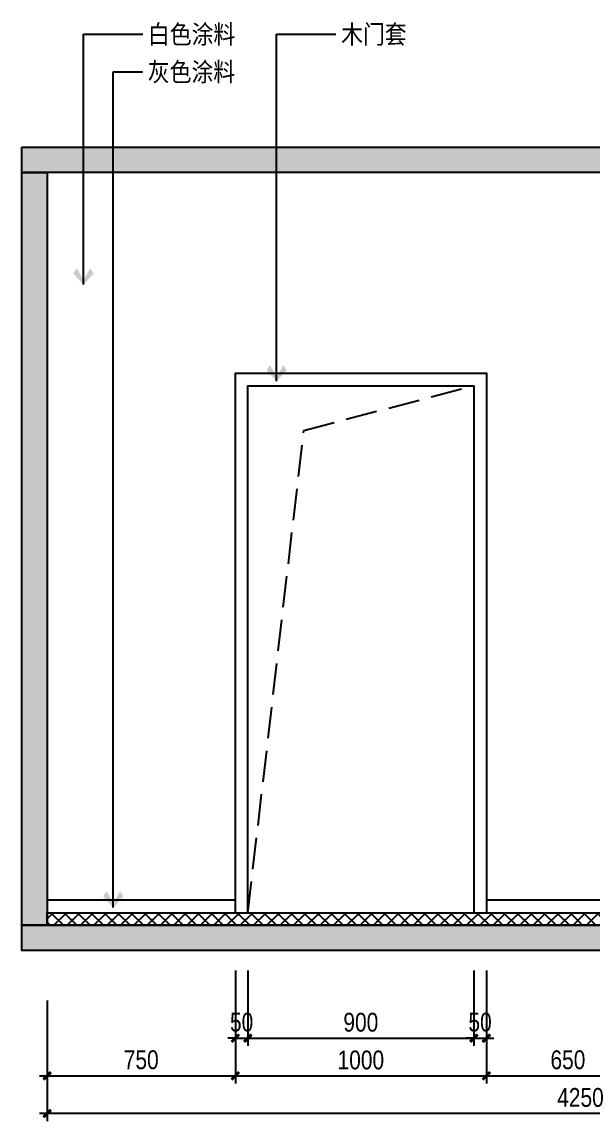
# Model space of a CAD drawing. Extents: x 468514 to 728049, y -74127 to 69080.
# Drawn here: x 722643 to 724918, y -71357 to -66977 of the extents above; entities that cross this region are included whole.
import ezdxf

# ---------------------------------------------------------------- set-up
doc = ezdxf.new("R2010")
doc.units = 0
doc.header["$LTSCALE"] = 500
doc.header["$MEASUREMENT"] = 0
doc.linetypes.add('DASH', pattern=[0.35, 0.25, -0.1])
doc.layers.get('Defpoints').update_dxf_attribs({"color": 229})
for name, color, linetype in [('E 立面墙体', 245, 'Continuous'), ('E 立面家具、洁具', 153, 'Continuous'), ('E 立面材料分格线', 8, 'Continuous'), ('E 立面标注尺寸', 9, 'Continuous'), ('E 立面装饰完成线', 225, 'Continuous'), ('E 立面门', 107, 'Continuous')]:
    doc.layers.add(name, color=color, linetype=linetype)
doc.styles.add('PDC DIM', font='PMingLiU-ExtB.ttf', dxfattribs={"width": 0.85})
doc.dimstyles.new('PDC-A2', dxfattribs={"dimscale": 0, "dimtxt": 2.5, "dimasz": 1, "dimexe": 1, "dimexo": 1, "dimgap": 0.7, "dimtad": 1, "dimdec": 0, "dimtxsty": 'PDC DIM', "dimblk": 'ARCHTICK', "dimcen": 1, "dimdle": 1, "dimclrd": 8, "dimclre": 8, "dimclrt": 9, "dimadec": 0, "dimazin": 0, "dimtfac": 1, "dimtdec": 0, "dimtix": 1, "dimtmove": 2, "dimatfit": 3, "dimldrblk": 'PDC A2 T R', "dimfxl": 10, "dimfxlon": 1, "dimarcsym": 0})

# ---------------------------------------------------------------- blocks, each defined once
blk = doc.blocks.new('_ArchTick')
at = {"color": 0, "linetype": 'ByBlock', "const_width": 0.4}
blk.add_lwpolyline([(-0.5, -0.5), (0.5, 0.5)], dxfattribs=at)
blk = doc.blocks.new('*D2186')
at = {"layer": 'Defpoints', "color": 0, "transparency": 16777216}
for p in [(723493.2, -70726.5), (723543.2, -70726.5), (723543.2, -71026.5)]:
    blk.add_point(p, dxfattribs=at)
at = {"layer": 'E 立面标注尺寸', "color": 8, "lineweight": -2, "transparency": 16777216}
for p, q in [((723493.2, -70756.5), (723493.2, -71056.5)), ((723543.2, -70756.5), (723543.2, -71056.5)), ((723493.2, -71026.5), (723463.2, -71026.5)), ((723493.2, -71026.5), (723543.2, -71026.5)), ((723543.2, -71026.5), (723573.2, -71026.5))]:
    blk.add_line(p, q, dxfattribs=at)
at = {"layer": 'E 立面标注尺寸', "color": 8, "lineweight": -2, "transparency": 16777216, "xscale": 30.00000447440561, "yscale": 30.00000447440561, "zscale": 30.00000447440561}
blk.add_blockref('_ArchTick', (723493.2, -71026.5), dxfattribs=at)
at = {"layer": 'E 立面标注尺寸', "color": 8, "lineweight": -2, "transparency": 16777216, "xscale": 30.00000447440561, "yscale": 30.00000447440561, "zscale": 30.00000447440561, "rotation": 180}
blk.add_blockref('_ArchTick', (723543.2, -71026.5), dxfattribs=at)
at = {"layer": 'E 立面标注尺寸', "color": 9, "transparency": 16777216, "insert": (723518.2, -70963), "char_height": 75, "attachment_point": 5, "style": 'PDC DIM'}
blk.add_mtext('50', dxfattribs=at)
blk = doc.blocks.new('PDC A2 T R')
at = {"color": 0, "linetype": 'ByBlock'}
blk.add_line((0, 0), (-2, 0), dxfattribs=at)
for points in [[(-2.15, 0.89), (-1.49, 1.35), (-0.6, 0), (0, 0)], [(-2.15, -0.89), (-1.49, -1.35), (-0.6, 0), (0, 0)]]:
    blk.add_solid(points, dxfattribs=at)
blk = doc.blocks.new('*D2187')
at = {"layer": 'Defpoints', "color": 0, "transparency": 16777216}
for p in [(723543.2, -70726.5), (724443.2, -70726.5), (724443.2, -71026.5)]:
    blk.add_point(p, dxfattribs=at)
at = {"layer": 'E 立面标注尺寸', "color": 8, "lineweight": -2, "transparency": 16777216}
for p, q in [((723543.2, -70756.5), (723543.2, -71056.5)), ((724443.2, -70756.5), (724443.2, -71056.5)), ((723513.2, -71026.5), (724473.2, -71026.5))]:
    blk.add_line(p, q, dxfattribs=at)
at = {"layer": 'E 立面标注尺寸', "color": 8, "lineweight": -2, "transparency": 16777216, "xscale": 30.00000447440561, "yscale": 30.00000447440561, "zscale": 30.00000447440561, "rotation": 180}
blk.add_blockref('_ArchTick', (723543.2, -71026.5), dxfattribs=at)
at = {"layer": 'E 立面标注尺寸', "color": 8, "lineweight": -2, "transparency": 16777216, "xscale": 30.00000447440561, "yscale": 30.00000447440561, "zscale": 30.00000447440561}
blk.add_blockref('_ArchTick', (724443.2, -71026.5), dxfattribs=at)
at = {"layer": 'E 立面标注尺寸', "color": 9, "transparency": 16777216, "insert": (723993.2, -70963.3), "char_height": 75, "attachment_point": 5, "style": 'PDC DIM'}
blk.add_mtext('900', dxfattribs=at)
blk = doc.blocks.new('*D2188')
at = {"layer": 'Defpoints', "color": 0, "transparency": 16777216}
for p in [(724443.2, -70726.5), (724493.2, -70726.5), (724493.2, -71026.5)]:
    blk.add_point(p, dxfattribs=at)
at = {"layer": 'E 立面标注尺寸', "color": 8, "lineweight": -2, "transparency": 16777216}
for p, q in [((724443.2, -70756.5), (724443.2, -71056.5)), ((724493.2, -70756.5), (724493.2, -71056.5)), ((724443.2, -71026.5), (724413.2, -71026.5)), ((724443.2, -71026.5), (724493.2, -71026.5)), ((724493.2, -71026.5), (724523.2, -71026.5))]:
    blk.add_line(p, q, dxfattribs=at)
at = {"layer": 'E 立面标注尺寸', "color": 8, "lineweight": -2, "transparency": 16777216, "xscale": 30.00000447440561, "yscale": 30.00000447440561, "zscale": 30.00000447440561}
blk.add_blockref('_ArchTick', (724443.2, -71026.5), dxfattribs=at)
at = {"layer": 'E 立面标注尺寸', "color": 8, "lineweight": -2, "transparency": 16777216, "xscale": 30.00000447440561, "yscale": 30.00000447440561, "zscale": 30.00000447440561, "rotation": 180}
blk.add_blockref('_ArchTick', (724493.2, -71026.5), dxfattribs=at)
at = {"layer": 'E 立面标注尺寸', "color": 9, "transparency": 16777216, "insert": (724468.2, -70963), "char_height": 75, "attachment_point": 5, "style": 'PDC DIM'}
blk.add_mtext('50', dxfattribs=at)
blk = doc.blocks.new('*D2189')
at = {"layer": 'Defpoints', "color": 0, "transparency": 16777216}
for p in [(722743.2, -70726.5), (723493.2, -70726.5), (723493.2, -71176.5)]:
    blk.add_point(p, dxfattribs=at)
at = {"layer": 'E 立面标注尺寸', "color": 8, "lineweight": -2, "transparency": 16777216}
for p, q in [((722743.2, -70876.5), (722743.2, -71206.5)), ((723493.2, -70876.5), (723493.2, -71206.5)), ((722713.2, -71176.5), (723523.2, -71176.5))]:
    blk.add_line(p, q, dxfattribs=at)
at = {"layer": 'E 立面标注尺寸', "color": 8, "lineweight": -2, "transparency": 16777216, "xscale": 30.00000447440561, "yscale": 30.00000447440561, "zscale": 30.00000447440561, "rotation": 180}
blk.add_blockref('_ArchTick', (722743.2, -71176.5), dxfattribs=at)
at = {"layer": 'E 立面标注尺寸', "color": 8, "lineweight": -2, "transparency": 16777216, "xscale": 30.00000447440561, "yscale": 30.00000447440561, "zscale": 30.00000447440561}
blk.add_blockref('_ArchTick', (723493.2, -71176.5), dxfattribs=at)
at = {"layer": 'E 立面标注尺寸', "color": 9, "transparency": 16777216, "insert": (723118.2, -71113), "char_height": 75, "attachment_point": 5, "style": 'PDC DIM'}
blk.add_mtext('750', dxfattribs=at)
blk = doc.blocks.new('*D2190')
at = {"layer": 'Defpoints', "color": 0, "transparency": 16777216}
for p in [(723493.2, -70726.5), (724493.2, -70726.5), (724493.2, -71176.5)]:
    blk.add_point(p, dxfattribs=at)
at = {"layer": 'E 立面标注尺寸', "color": 8, "lineweight": -2, "transparency": 16777216}
for p, q in [((723493.2, -70876.5), (723493.2, -71206.5)), ((724493.2, -70876.5), (724493.2, -71206.5)), ((723463.2, -71176.5), (724523.2, -71176.5))]:
    blk.add_line(p, q, dxfattribs=at)
at = {"layer": 'E 立面标注尺寸', "color": 8, "lineweight": -2, "transparency": 16777216, "xscale": 30.00000447440561, "yscale": 30.00000447440561, "zscale": 30.00000447440561, "rotation": 180}
blk.add_blockref('_ArchTick', (723493.2, -71176.5), dxfattribs=at)
at = {"layer": 'E 立面标注尺寸', "color": 8, "lineweight": -2, "transparency": 16777216, "xscale": 30.00000447440561, "yscale": 30.00000447440561, "zscale": 30.00000447440561}
blk.add_blockref('_ArchTick', (724493.2, -71176.5), dxfattribs=at)
at = {"layer": 'E 立面标注尺寸', "color": 9, "transparency": 16777216, "insert": (723993.2, -71113.7), "char_height": 75, "attachment_point": 5, "style": 'PDC DIM'}
blk.add_mtext('1000', dxfattribs=at)
blk = doc.blocks.new('*D2191')
at = {"layer": 'Defpoints', "color": 0, "transparency": 16777216}
for p in [(724493.2, -70726.5), (725143.2, -70726.5), (725143.2, -71176.5)]:
    blk.add_point(p, dxfattribs=at)
at = {"layer": 'E 立面标注尺寸', "color": 8, "lineweight": -2, "transparency": 16777216}
for p, q in [((724493.2, -70876.5), (724493.2, -71206.5)), ((725143.2, -70876.5), (725143.2, -71206.5)), ((724463.2, -71176.5), (725173.2, -71176.5))]:
    blk.add_line(p, q, dxfattribs=at)
at = {"layer": 'E 立面标注尺寸', "color": 8, "lineweight": -2, "transparency": 16777216, "xscale": 30.00000447440561, "yscale": 30.00000447440561, "zscale": 30.00000447440561, "rotation": 180}
blk.add_blockref('_ArchTick', (724493.2, -71176.5), dxfattribs=at)
at = {"layer": 'E 立面标注尺寸', "color": 8, "lineweight": -2, "transparency": 16777216, "xscale": 30.00000447440561, "yscale": 30.00000447440561, "zscale": 30.00000447440561}
blk.add_blockref('_ArchTick', (725143.2, -71176.5), dxfattribs=at)
at = {"layer": 'E 立面标注尺寸', "color": 9, "transparency": 16777216, "insert": (724818.2, -71113), "char_height": 75, "attachment_point": 5, "style": 'PDC DIM'}
blk.add_mtext('650', dxfattribs=at)
blk = doc.blocks.new('*D2195')
at = {"layer": 'Defpoints', "color": 0, "transparency": 16777216}
for p in [(722743.2, -70726.5), (726993.2, -70726.5), (722743.2, -71326.5)]:
    blk.add_point(p, dxfattribs=at)
at = {"layer": 'E 立面标注尺寸', "color": 8, "lineweight": -2, "transparency": 16777216}
for p, q in [((722743.2, -71026.5), (722743.2, -71356.5)), ((726993.2, -71026.5), (726993.2, -71356.5)), ((727023.2, -71326.5), (722713.2, -71326.5))]:
    blk.add_line(p, q, dxfattribs=at)
at = {"layer": 'E 立面标注尺寸', "color": 8, "lineweight": -2, "transparency": 16777216, "xscale": 30.00000447440561, "yscale": 30.00000447440561, "zscale": 30.00000447440561, "rotation": 180}
blk.add_blockref('_ArchTick', (722743.2, -71326.5), dxfattribs=at)
at = {"layer": 'E 立面标注尺寸', "color": 8, "lineweight": -2, "transparency": 16777216, "xscale": 30.00000447440561, "yscale": 30.00000447440561, "zscale": 30.00000447440561}
blk.add_blockref('_ArchTick', (726993.2, -71326.5), dxfattribs=at)
at = {"layer": 'E 立面标注尺寸', "color": 9, "transparency": 16777216, "insert": (724868.2, -71263), "char_height": 75, "attachment_point": 5, "style": 'PDC DIM'}
blk.add_mtext('4250', dxfattribs=at)

msp = doc.modelspace()

# ---------------------------------------------------------------- hatches: boundary and pattern name
at = {"layer": 'E 立面墙体'}
h = msp.add_hatch(color=250, dxfattribs=at)
h.dxf.hatch_style = 1
h.paths.add_polyline_path([(722643.2, -67476.5), (727193.2, -67476.5), (727193.2, -67576.5), (722643.2, -67576.5)])
h = msp.add_hatch(dxfattribs=at)
h.set_pattern_fill('钢筋混凝土', color=250, scale=10, pattern_type=2)
h.set_pattern_definition([(45, (228549.233, -72201.5), (-35.355339, 35.355339), []), (50, (228549.23, -72201.5), (71.726018, -6.2752135), [7.5, -82.5]), (355, (228549.23, -72201.5), (-13.875133, 75.219213), [6, -66]), (100.4514, (228555.21, -72202.02), (57.850938, 68.943954), [6.374019, -70.114211]), (46.1842, (228549.23, -72181.5), (106.724105, -16.551901), [11.25, -123.75]), (96.6356, (228558.13, -72182.88), (93.46627, 97.411787), [9.56103, -105.1713]), (351.1842, (228549.23, -72181.5), (93.466195, 97.41186), [9, -99]), (21, (228559.23, -72186.5), (59.690705, -40.261889), [7.5, -82.5]), (326, (228559.23, -72186.5), (24.331533, 72.515005), [6, -66]), (71.4514, (228564.21, -72189.855), (84.022263, 32.25305), [6.374019, -70.114211]), (37.5, (228549.233, -72201.5), (1.2159855, 33.2893854), [0.5, -65.2, 0.5, -67, 0.5, -66.25]), (7.5, (228549.233, -72201.5), (26.3069537, 39.4411712), [0.5, -38.2, 0.5, -63.7, 0.5, -25.25]), (327.5, (228526.933, -72201.5), (53.3822436, -2.2554872), [0.5, -25, 0.5, -78, 0.5, -103.5]), (317.5, (228516.933, -72201.5), (58.318617, 10.0104982), [0.5, -32.5, 0.5, -51.8, 0.5, -73.5])])
h.paths.add_polyline_path([(722743.2, -70576.5), (722643.2, -70576.5), (722643.2, -67576.5), (722743.2, -67576.5)])
h = msp.add_hatch(dxfattribs=at)
h.set_pattern_fill('ANSI37', color=250, scale=300)
h.set_pattern_definition([(45, (228999.233, -72201.5), (-26.5165043, 26.5165043), []), (135, (228999.233, -72201.5), (-26.5165043, -26.5165043), [])])
h.paths.add_polyline_path([(722743.2, -70526.5), (726993.2, -70526.5), (726993.2, -70576.5), (722743.2, -70576.5)])
h = msp.add_hatch(color=250, dxfattribs=at)
h.dxf.hatch_style = 1
h.paths.add_polyline_path([(727193.2, -70676.5), (722643.2, -70676.5), (722643.2, -70576.5), (727193.2, -70576.5)])

# ---------------------------------------------------------------- linework, layer by layer
for points in [[(722643.2, -67476.5), (727193.2, -67476.5), (727193.2, -67576.5), (722643.2, -67576.5)], [(722743.2, -70576.5), (722643.2, -70576.5), (722643.2, -67576.5), (722743.2, -67576.5)], [(727193.2, -70676.5), (722643.2, -70676.5), (722643.2, -70576.5), (727193.2, -70576.5)]]:
    msp.add_lwpolyline(points, close=True, dxfattribs=at)
at = {"layer": 'E 立面家具、洁具'}
for p, q in [((723493.2, -70476.5), (722743.2, -70476.5)), ((726093.2, -70476.5), (724493.2, -70476.5))]:
    msp.add_line(p, q, dxfattribs=at)
at = {"layer": 'E 立面材料分格线', "linetype": 'DASH'}
msp.add_lwpolyline([(723543.2, -70526.5), (723766, -68604.7), (724443.2, -68426.5)], dxfattribs=at)
at = {"layer": 'E 立面装饰完成线'}
msp.add_lwpolyline([(722743.2, -70526.5), (726993.2, -70526.5), (726993.2, -70576.5), (722743.2, -70576.5)], close=True, dxfattribs=at)
at = {"layer": 'E 立面门'}
for points in [[(723493.2, -70526.5), (723493.2, -68376.5), (724493.2, -68376.5), (724493.2, -70526.5)], [(723543.2, -70526.5), (723543.2, -68426.5), (724443.2, -68426.5), (724443.2, -70526.5)]]:
    msp.add_lwpolyline(points, dxfattribs=at)

# ---------------------------------------------------------------- texts
at = {"layer": 'E 立面标注尺寸', "color": 9, "char_height": 75, "attachment_point": 1, "style": 'PDC DIM'}
for s, insert in [('白色涂料', (723145.1, -66989)), ('{\\fPMingLiU|b0|i0|c134|p18;木门套}', (723914.6, -66989)), ('灰色涂料', (723144.5, -67139))]:
    msp.add_mtext(s, dxfattribs=dict(at, insert=insert))

# ---------------------------------------------------------------- dimensions: what is measured, and where the dimension line sits
at = {"layer": 'E 立面标注尺寸'}
for base, p1, p2, picture, middle in [((723493.2, -71176.5), (722743.2, -70726.5), (723493.2, -70726.5), '*D2189', (723118.2, -71113)), ((722743.2, -71326.5), (726993.2, -70726.5), (722743.2, -70726.5), '*D2195', (724868.2, -71263)), ((723543.2, -71026.5), (723493.2, -70726.5), (723543.2, -70726.5), '*D2186', (723518.2, -70963)), ((724493.2, -71176.5), (723493.2, -70726.5), (724493.2, -70726.5), '*D2190', (723993.2, -71113.7)), ((724443.2, -71026.5), (723543.2, -70726.5), (724443.2, -70726.5), '*D2187', (723993.2, -70963.3)), ((724493.2, -71026.5), (724443.2, -70726.5), (724493.2, -70726.5), '*D2188', (724468.2, -70963)), ((725143.2, -71176.5), (724493.2, -70726.5), (725143.2, -70726.5), '*D2191', (724818.2, -71113))]:
    dim = msp.add_linear_dim(base=base, p1=p1, p2=p2, dimstyle='PDC-A2', override={"dimscale": 30.000004}, dxfattribs=at)
    dim.commit()
    dim.dimension.update_dxf_attribs({"geometry": picture, "text_midpoint": middle})

# ---------------------------------------------------------------- leaders
at = {"layer": 'E 立面标注尺寸', "annotation_type": 0, "has_hookline": 1, "hookline_direction": 0}
for points, text_width in [([(722888.3, -68023.9), (722888.3, -67026.5), (723124.1, -67026.5)], 344.7), ([(723657.8, -68409), (723657.8, -67026.5), (723893.6, -67026.5)], 265), ([(723007.1, -70506), (723007.1, -67176.5), (723123.5, -67176.5)], 357.2)]:
    msp.add_leader(points, dimstyle='PDC-A2', override={"dimscale": 30.000004, "dimtad": 0}, dxfattribs=dict(at, text_width=text_width))

doc.saveas('drawing.dxf')
